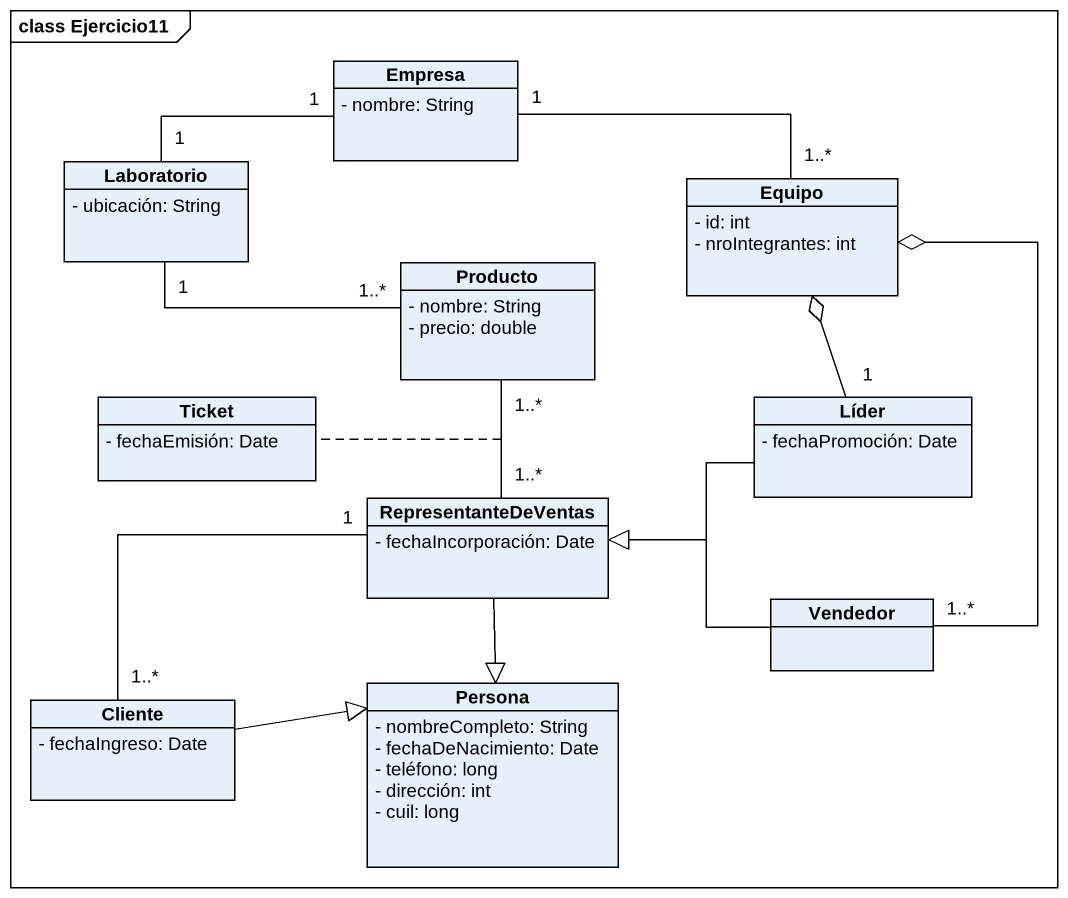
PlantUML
@startuml
mainframe class Ejercicio11
hide circle
hide empty members
skinparam classAttributeIconSize 0
class Empresa {
  - nombre: String
}
class Laboratorio {
  - ubicación: String
}
class Equipo {
  - id: int
  - nroIntegrantes: int
}
class Producto {
  - nombre: String
  - precio: double
}
class Ticket {
  - fechaEmisión: Date
}
class Líder {
  - fechaPromoción: Date
}
class RepresentanteDeVentas {
  - fechaIncorporación: Date
}
class Vendedor
class Cliente {
  - fechaIngreso: Date
}
class Persona {
  - nombreCompleto: String
  - fechaDeNacimiento: Date
  - teléfono: long
  - dirección: int
  - cuil: long
}
Laboratorio "1" -right- "1" Empresa
Laboratorio "1" -right- "1..*" Producto
Equipo "1..*" -left- "1" Empresa
Producto "1..*" -- "1..*" RepresentanteDeVentas
(Producto, RepresentanteDeVentas) .. Ticket
Líder "1" -up-o Equipo
Líder -left-|> RepresentanteDeVentas
RepresentanteDeVentas "1" -left- "1..*" Cliente
RepresentanteDeVentas --|> Persona
Vendedor "1..*" -up-o Equipo
Vendedor -left-|> RepresentanteDeVentas
Cliente -right-|> Persona
@enduml
